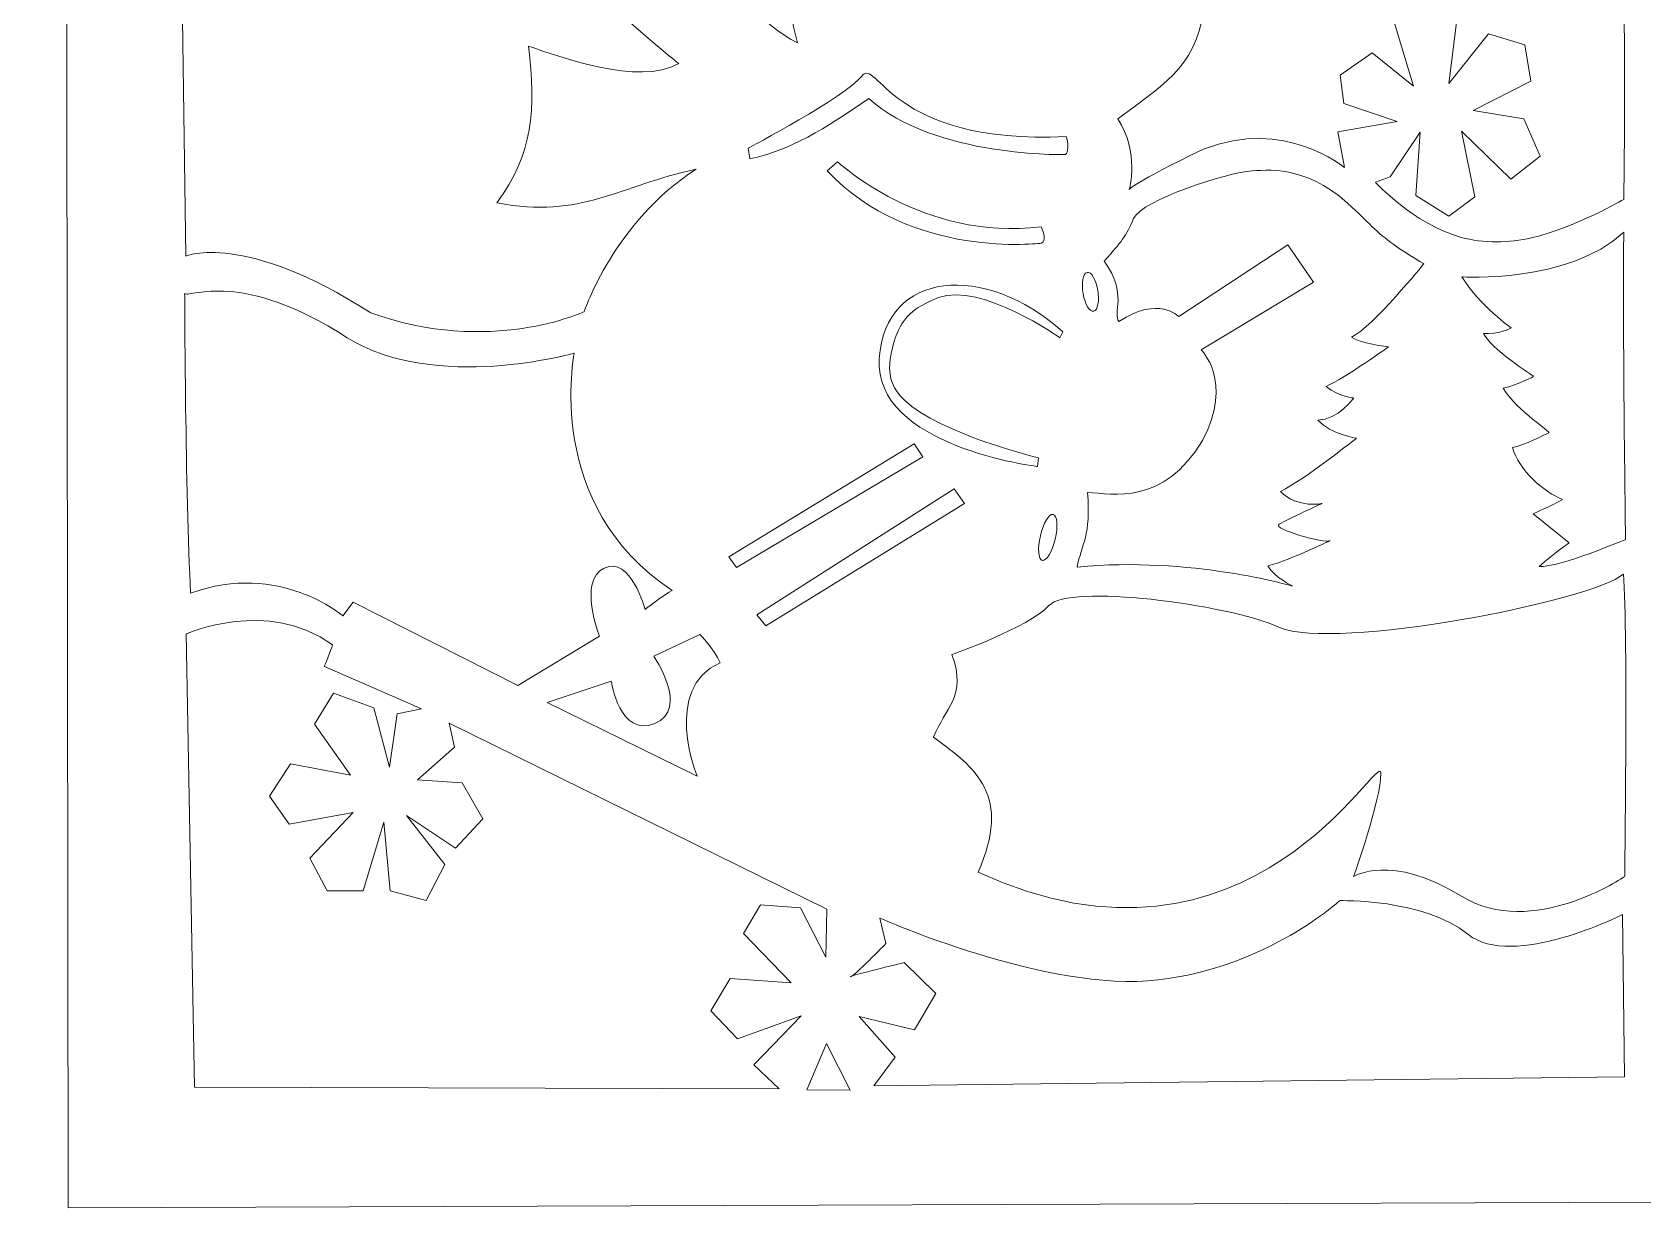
# Model space of a CAD drawing. Header units: millimetres. Extents: x -107 to 108, y -104 to 103.
# Drawn here: x -65.84 to -35.4, y -103.09 to -80.86 of the extents above; entities that cross this region are included whole.
import ezdxf

# ---------------------------------------------------------------- set-up
doc = ezdxf.new("R2010")
doc.units = ezdxf.units.MM
doc.header["$MEASUREMENT"] = 0
doc.layers.add('layer 1', color=7, linetype='Continuous')

msp = doc.modelspace()

# ---------------------------------------------------------------- linework, layer by layer
at = {"layer": 'layer 1', "color": 142, "lineweight": 9}
for points, knots in [([(-65.161, -103.091), (-65.161, -103.091), (-65.2024, -70.9697), (-65.2024, -70.9697), (-65.2024, -70.9697), (-65.2024, -70.9697), (-65.842, -62.6785), (-56.5243, -58.3151), (-56.5243, -58.3151), (-54.6552, -57.44), (-52.9372, -56.8788), (-51.2719, -56.6297), (-51.2719, -56.6297), (-51.4643, -56.134), (-51.574, -55.5616), (-51.574, -54.9516), (-51.574, -54.9516), (-51.574, -53.0661), (-50.5247, -51.5369), (-49.2307, -51.5369), (-49.2307, -51.5369), (-47.9368, -51.5369), (-46.8872, -53.0661), (-46.8872, -54.9516), (-46.8872, -54.9516), (-46.8872, -55.57), (-47.0004, -56.1502), (-47.1978, -56.6506), (-47.1978, -56.6506), (-45.3587, -56.9478), (-43.4846, -57.6334), (-41.4392, -58.7063), (-41.4392, -58.7063), (-32.7321, -63.2737), (-33.4518, -70.9697), (-33.4518, -70.9697), (-33.4518, -70.9697), (-33.4518, -70.9697), (-33.2498, -102.9806), (-33.2498, -102.9806), (-33.2498, -102.9806), (-33.2498, -102.9806), (-65.161, -103.091), (-65.161, -103.091)], [0, 0, 0, 0, 0.0833333, 0.0833333, 0.0833333, 0.0833333, 0.1666667, 0.1666667, 0.1666667, 0.1666667, 0.25, 0.25, 0.25, 0.25, 0.3333333, 0.3333333, 0.3333333, 0.3333333, 0.4166667, 0.4166667, 0.4166667, 0.4166667, 0.5, 0.5, 0.5, 0.5, 0.5833333, 0.5833333, 0.5833333, 0.5833333, 0.6666667, 0.6666667, 0.6666667, 0.6666667, 0.75, 0.75, 0.75, 0.75, 0.8333333, 0.8333333, 0.8333333, 0.8333333, 1, 1, 1, 1]), ([(-46.1718, -74.6879), (-46.1718, -74.6879), (-43.9495, -73.1859), (-41.2129, -74.6057), (-41.2129, -74.6057), (-38.4761, -76.0254), (-39.0724, -76.7257), (-35.8012, -77.5276), (-35.8012, -77.5276), (-35.7011, -81.3766), (-35.758, -84.024), (-35.758, -84.024), (-35.758, -84.024), (-35.758, -84.024), (-36.6702, -84.5568), (-37.5022, -84.7505), (-37.5022, -84.7505), (-37.916, -84.8466), (-38.4177, -84.8563), (-38.8288, -84.7418), (-38.8288, -84.7418), (-39.725, -84.4921), (-40.4515, -83.7004), (-40.4515, -83.7004), (-40.4515, -83.7004), (-40.4515, -83.7004), (-40.1722, -83.5989), (-40.1722, -83.5989), (-40.1722, -83.5989), (-40.1722, -83.5989), (-39.6073, -82.7564), (-39.6073, -82.7564), (-39.6073, -82.7564), (-39.6073, -82.7564), (-39.6894, -83.9482), (-39.6894, -83.9482), (-39.6894, -83.9482), (-39.6894, -83.9482), (-39.0626, -84.3387), (-39.0626, -84.3387), (-39.0626, -84.3387), (-39.0626, -84.3387), (-38.5693, -83.9789), (-38.5693, -83.9789), (-38.5693, -83.9789), (-38.5693, -83.9789), (-38.8263, -82.7358), (-38.8263, -82.7358), (-38.8263, -82.7358), (-38.8263, -82.7358), (-37.8914, -83.6399), (-37.8914, -83.6399), (-37.8914, -83.6399), (-37.8914, -83.6399), (-37.3365, -83.2084), (-37.3365, -83.2084), (-37.3365, -83.2084), (-37.3365, -83.2084), (-37.6449, -82.4994), (-37.6449, -82.4994), (-37.6449, -82.4994), (-37.6449, -82.4994), (-38.6003, -82.3454), (-38.6003, -82.3454), (-38.6003, -82.3454), (-38.6003, -82.3454), (-37.511, -81.7906), (-37.511, -81.7906), (-37.511, -81.7906), (-37.511, -81.7906), (-37.6242, -81.1021), (-37.6242, -81.1021), (-37.6242, -81.1021), (-37.6242, -81.1021), (-38.3127, -80.8968), (-38.3127, -80.8968), (-38.3127, -80.8968), (-38.3127, -80.8968), (-39.0626, -81.8316), (-39.0626, -81.8316), (-39.0626, -81.8316), (-39.0626, -81.8316), (-38.9186, -80.681), (-38.9186, -80.681), (-38.9186, -80.681), (-38.9186, -80.681), (-39.5251, -80.2496), (-39.5251, -80.2496), (-39.5251, -80.2496), (-39.5251, -80.2496), (-40.0899, -80.6914), (-40.0899, -80.6914), (-40.0899, -80.6914), (-40.0899, -80.6914), (-39.7303, -81.8832), (-39.7303, -81.8832), (-39.7303, -81.8832), (-39.7303, -81.8832), (-40.5113, -81.2564), (-40.5113, -81.2564), (-40.5113, -81.2564), (-40.5113, -81.2564), (-41.1174, -81.6776), (-41.1174, -81.6776), (-41.1174, -81.6776), (-41.1174, -81.6776), (-41.0456, -82.2117), (-41.0456, -82.2117), (-41.0456, -82.2117), (-41.0456, -82.2117), (-40.0387, -82.5508), (-40.0387, -82.5508), (-40.0387, -82.5508), (-40.0387, -82.5508), (-41.1587, -82.7461), (-41.1587, -82.7461), (-41.1587, -82.7461), (-41.1587, -82.7461), (-41.0352, -83.4242), (-41.0352, -83.4242), (-41.0352, -83.4242), (-41.0352, -83.4242), (-42.1604, -82.4689), (-43.702, -83.0748), (-43.702, -83.0748), (-45.0478, -83.7222), (-45.1037, -83.8353), (-45.1037, -83.8353), (-45.1037, -83.8353), (-45.1037, -83.8353), (-44.9085, -83.1366), (-45.3194, -82.4994), (-45.3194, -82.4994), (-44.299, -81.7437), (-43.8157, -81.4801), (-43.6613, -80.223), (-43.6613, -80.223), (-42.6336, -79.2646), (-42.0977, -78.8449), (-41.6246, -77.6921), (-41.6246, -77.6921), (-42.1477, -77.8853), (-43.3528, -78.4947), (-43.8466, -78.3918), (-43.8466, -78.3918), (-43.9754, -78.0348), (-43.7231, -78.0923), (-44.1759, -77.1779), (-44.1759, -77.1779), (-43.7862, -76.6328), (-43.4968, -76.0254), (-43.8878, -75.2025), (-43.8878, -75.2025), (-44.2789, -74.3792), (-45.6778, -74.7703), (-45.7808, -74.9965), (-45.7808, -74.9965), (-45.8838, -75.2228), (-46.1718, -74.6879), (-46.1718, -74.6879)], [0, 0, 0, 0, 0.0243902, 0.0243902, 0.0243902, 0.0243902, 0.0487805, 0.0487805, 0.0487805, 0.0487805, 0.0731707, 0.0731707, 0.0731707, 0.0731707, 0.097561, 0.097561, 0.097561, 0.097561, 0.1219512, 0.1219512, 0.1219512, 0.1219512, 0.1463415, 0.1463415, 0.1463415, 0.1463415, 0.1707317, 0.1707317, 0.1707317, 0.1707317, 0.195122, 0.195122, 0.195122, 0.195122, 0.2195122, 0.2195122, 0.2195122, 0.2195122, 0.2439024, 0.2439024, 0.2439024, 0.2439024, 0.2682927, 0.2682927, 0.2682927, 0.2682927, 0.2926829, 0.2926829, 0.2926829, 0.2926829, 0.3170732, 0.3170732, 0.3170732, 0.3170732, 0.3414634, 0.3414634, 0.3414634, 0.3414634, 0.3658537, 0.3658537, 0.3658537, 0.3658537, 0.3902439, 0.3902439, 0.3902439, 0.3902439, 0.4146341, 0.4146341, 0.4146341, 0.4146341, 0.4390244, 0.4390244, 0.4390244, 0.4390244, 0.4634146, 0.4634146, 0.4634146, 0.4634146, 0.4878049, 0.4878049, 0.4878049, 0.4878049, 0.5121951, 0.5121951, 0.5121951, 0.5121951, 0.5365854, 0.5365854, 0.5365854, 0.5365854, 0.5609756, 0.5609756, 0.5609756, 0.5609756, 0.5853659, 0.5853659, 0.5853659, 0.5853659, 0.6097561, 0.6097561, 0.6097561, 0.6097561, 0.6341463, 0.6341463, 0.6341463, 0.6341463, 0.6585366, 0.6585366, 0.6585366, 0.6585366, 0.6829268, 0.6829268, 0.6829268, 0.6829268, 0.7073171, 0.7073171, 0.7073171, 0.7073171, 0.7317073, 0.7317073, 0.7317073, 0.7317073, 0.7560976, 0.7560976, 0.7560976, 0.7560976, 0.7804878, 0.7804878, 0.7804878, 0.7804878, 0.804878, 0.804878, 0.804878, 0.804878, 0.8292683, 0.8292683, 0.8292683, 0.8292683, 0.8536585, 0.8536585, 0.8536585, 0.8536585, 0.8780488, 0.8780488, 0.8780488, 0.8780488, 0.902439, 0.902439, 0.902439, 0.902439, 0.9268293, 0.9268293, 0.9268293, 0.9268293, 0.9512195, 0.9512195, 0.9512195, 0.9512195, 1, 1, 1, 1]), ([(-63.0444, -77.4659), (-63.0444, -77.4659), (-62.9373, -85.0948), (-62.9373, -85.0948), (-62.9373, -85.0948), (-62.9373, -85.0948), (-61.8512, -84.6264), (-59.4438, -86.1695), (-59.4438, -86.1695), (-57.1903, -86.9834), (-55.4106, -86.1489), (-55.4106, -86.1489), (-55.4106, -86.1489), (-55.4106, -86.1489), (-54.8345, -84.4412), (-53.2913, -83.4536), (-53.2913, -83.4536), (-54.7306, -83.7579), (-55.4516, -84.4001), (-57.0567, -84.0914), (-57.0567, -84.0914), (-56.3777, -83.1654), (-56.316, -82.3217), (-56.46, -81.1284), (-56.46, -81.1284), (-55.895, -81.3117), (-54.3818, -81.8897), (-53.6206, -81.4576), (-53.6206, -81.4576), (-53.9483, -81.19), (-55.8633, -79.6469), (-56.0279, -78.9062), (-56.0279, -78.9062), (-55.6068, -78.669), (-54.8129, -79.2146), (-53.785, -77.6921), (-53.785, -77.6921), (-53.3119, -78.6387), (-52.7974, -80.3053), (-51.3776, -81.0667), (-51.3776, -81.0667), (-51.4886, -80.595), (-51.4957, -80.5937), (-51.4393, -80.2435), (-51.4393, -80.2435), (-51.2335, -79.9968), (-52.4086, -80.0237), (-52.1723, -78.9242), (-52.1723, -78.9242), (-51.9361, -77.8248), (-51.6793, -77.8453), (-51.6793, -77.8453), (-51.6793, -77.8453), (-51.6793, -77.8453), (-52.6655, -77.2187), (-52.2442, -76.294), (-52.2442, -76.294), (-52.5731, -76.3042), (-53.5903, -76.1503), (-53.8164, -75.4105), (-53.8164, -75.4105), (-54.6391, -75.8922), (-55.4603, -76.8794), (-58.0287, -76.9), (-58.0287, -76.9), (-61.5629, -76.7667), (-61.3984, -76.1503), (-63.0444, -77.4659)], [0, 0, 0, 0, 0.0555556, 0.0555556, 0.0555556, 0.0555556, 0.1111111, 0.1111111, 0.1111111, 0.1111111, 0.1666667, 0.1666667, 0.1666667, 0.1666667, 0.2222222, 0.2222222, 0.2222222, 0.2222222, 0.2777778, 0.2777778, 0.2777778, 0.2777778, 0.3333333, 0.3333333, 0.3333333, 0.3333333, 0.3888889, 0.3888889, 0.3888889, 0.3888889, 0.4444444, 0.4444444, 0.4444444, 0.4444444, 0.5, 0.5, 0.5, 0.5, 0.5555556, 0.5555556, 0.5555556, 0.5555556, 0.6111111, 0.6111111, 0.6111111, 0.6111111, 0.6666667, 0.6666667, 0.6666667, 0.6666667, 0.7222222, 0.7222222, 0.7222222, 0.7222222, 0.7777778, 0.7777778, 0.7777778, 0.7777778, 0.8333333, 0.8333333, 0.8333333, 0.8333333, 0.8888889, 0.8888889, 0.8888889, 0.8888889, 1, 1, 1, 1]), ([(-52.275, -83.2598), (-52.275, -83.2598), (-52.306, -83.0544), (-52.306, -83.0544), (-52.306, -83.0544), (-52.306, -83.0544), (-50.4668, -82.0886), (-50.1689, -81.6982), (-50.1689, -81.6982), (-49.871, -81.3076), (-49.6492, -83.0007), (-46.2951, -82.8363), (-46.2951, -82.8363), (-46.2136, -83.0643), (-46.3059, -83.1777), (-46.3059, -83.1777), (-46.3059, -83.1777), (-46.3059, -83.1777), (-48.7716, -83.2393), (-50.0252, -82.1193), (-50.0252, -82.1193), (-50.662, -82.5369), (-51.3456, -83.054), (-52.275, -83.2598)], [0, 0, 0, 0, 0.1428571, 0.1428571, 0.1428571, 0.1428571, 0.2857143, 0.2857143, 0.2857143, 0.2857143, 0.4285714, 0.4285714, 0.4285714, 0.4285714, 0.5714286, 0.5714286, 0.5714286, 0.5714286, 0.7142857, 0.7142857, 0.7142857, 0.7142857, 1, 1, 1, 1]), ([(-50.8163, -83.4858), (-50.8163, -83.4858), (-50.621, -83.3111), (-50.621, -83.3111), (-50.621, -83.3111), (-50.621, -83.3111), (-49.0182, -84.8215), (-46.7682, -84.544), (-46.7682, -84.544), (-46.636, -84.8168), (-46.7682, -84.8523), (-46.7682, -84.8523), (-46.7682, -84.8523), (-46.7682, -84.8523), (-49.2238, -85.1709), (-50.8163, -83.4858)], [0, 0, 0, 0, 0.2, 0.2, 0.2, 0.2, 0.4, 0.4, 0.4, 0.4, 0.6, 0.6, 0.6, 0.6, 1, 1, 1, 1]), ([(-39.5351, -85.2427), (-39.5351, -85.2427), (-40.501, -86.4344), (-40.9016, -86.6297), (-40.9016, -86.6297), (-40.7748, -86.7371), (-40.203, -86.8147), (-40.203, -86.8147), (-40.203, -86.8147), (-40.203, -86.8147), (-41.0146, -87.39), (-41.3846, -87.5647), (-41.3846, -87.5647), (-41.1222, -87.7583), (-40.8605, -87.7806), (-40.8605, -87.7806), (-40.8605, -87.7806), (-40.8605, -87.7806), (-41.1587, -88.1913), (-41.5386, -88.2017), (-41.5386, -88.2017), (-41.2856, -88.465), (-40.8092, -88.5407), (-40.8092, -88.5407), (-40.8092, -88.5407), (-40.8092, -88.5407), (-41.7646, -89.3009), (-42.2477, -89.5474), (-42.2477, -89.5474), (-41.9067, -89.8768), (-41.4565, -89.7735), (-41.4565, -89.7735), (-41.4565, -89.7735), (-41.4565, -89.7735), (-42.1139, -90.0716), (-42.2681, -90.164), (-42.2681, -90.164), (-42.4223, -90.2565), (-41.3948, -90.5338), (-41.3125, -90.4824), (-41.3125, -90.4824), (-41.2304, -90.4312), (-42.0421, -90.8421), (-42.4839, -90.9551), (-42.4839, -90.9551), (-42.3541, -91.1714), (-42.0217, -91.3353), (-42.0217, -91.3353), (-42.0217, -91.3353), (-42.0217, -91.3353), (-43.9325, -90.7703), (-46.09, -90.9757), (-46.09, -90.9757), (-46.0079, -90.551), (-45.8219, -90.375), (-45.8949, -89.5681), (-45.8949, -89.5681), (-45.4117, -89.5826), (-44.4716, -89.8292), (-43.7169, -88.5818), (-43.7169, -88.5818), (-43.1312, -87.4515), (-43.7476, -86.8661), (-43.7476, -86.8661), (-43.7476, -86.8661), (-43.7476, -86.8661), (-41.6208, -85.592), (-41.6208, -85.592), (-41.6208, -85.592), (-41.6208, -85.592), (-42.1037, -84.8831), (-42.1037, -84.8831), (-42.1037, -84.8831), (-42.1037, -84.8831), (-44.1688, -86.2392), (-44.1688, -86.2392), (-44.1688, -86.2392), (-44.1688, -86.2392), (-44.5488, -85.8386), (-45.299, -86.3318), (-45.299, -86.3318), (-45.4287, -86.1743), (-45.1249, -85.818), (-45.5765, -85.1913), (-45.5765, -85.1913), (-45.2374, -84.8113), (-45.1754, -84.7339), (-45.0215, -84.3845), (-45.0215, -84.3845), (-44.8672, -84.0352), (-43.2544, -83.5166), (-42.7819, -83.4858), (-42.7819, -83.4858), (-42.3683, -83.459), (-41.6795, -83.4006), (-40.8184, -84.2398), (-40.8184, -84.2398), (-40.5286, -84.5223), (-40.3262, -84.7406), (-39.9804, -84.9636), (-39.9804, -84.9636), (-39.7276, -85.1268), (-39.5351, -85.2427), (-39.5351, -85.2427)], [0, 0, 0, 0, 0.037037, 0.037037, 0.037037, 0.037037, 0.0740741, 0.0740741, 0.0740741, 0.0740741, 0.1111111, 0.1111111, 0.1111111, 0.1111111, 0.1481481, 0.1481481, 0.1481481, 0.1481481, 0.1851852, 0.1851852, 0.1851852, 0.1851852, 0.2222222, 0.2222222, 0.2222222, 0.2222222, 0.2592593, 0.2592593, 0.2592593, 0.2592593, 0.2962963, 0.2962963, 0.2962963, 0.2962963, 0.3333333, 0.3333333, 0.3333333, 0.3333333, 0.3703704, 0.3703704, 0.3703704, 0.3703704, 0.4074074, 0.4074074, 0.4074074, 0.4074074, 0.4444444, 0.4444444, 0.4444444, 0.4444444, 0.4814815, 0.4814815, 0.4814815, 0.4814815, 0.5185185, 0.5185185, 0.5185185, 0.5185185, 0.5555556, 0.5555556, 0.5555556, 0.5555556, 0.5925926, 0.5925926, 0.5925926, 0.5925926, 0.6296296, 0.6296296, 0.6296296, 0.6296296, 0.6666667, 0.6666667, 0.6666667, 0.6666667, 0.7037037, 0.7037037, 0.7037037, 0.7037037, 0.7407407, 0.7407407, 0.7407407, 0.7407407, 0.7777778, 0.7777778, 0.7777778, 0.7777778, 0.8148148, 0.8148148, 0.8148148, 0.8148148, 0.8518519, 0.8518519, 0.8518519, 0.8518519, 0.8888889, 0.8888889, 0.8888889, 0.8888889, 0.9259259, 0.9259259, 0.9259259, 0.9259259, 1, 1, 1, 1]), ([(-38.816, -85.4893), (-38.816, -85.4893), (-36.8229, -85.6228), (-35.7543, -84.6469), (-35.7543, -84.6469), (-35.7851, -85.777), (-35.724, -90.455), (-35.724, -90.455), (-35.724, -90.455), (-35.724, -90.455), (-36.9667, -90.9858), (-37.3572, -90.9654), (-37.3572, -90.9654), (-37.0834, -90.7227), (-36.7918, -90.5183), (-36.7918, -90.5183), (-36.7918, -90.5183), (-36.7918, -90.5183), (-37.47, -89.9688), (-37.47, -89.9688), (-37.47, -89.9688), (-37.47, -89.9688), (-37.1208, -89.8146), (-36.9153, -89.7016), (-36.9153, -89.7016), (-37.2762, -89.5422), (-37.7372, -89.1571), (-37.8606, -88.7153), (-37.8606, -88.7153), (-37.6545, -88.6816), (-37.2234, -88.4585), (-37.1721, -88.4381), (-37.1721, -88.4381), (-37.1208, -88.4176), (-37.7579, -88.0475), (-38.0353, -87.5955), (-38.0353, -87.5955), (-37.7412, -87.5306), (-37.4599, -87.3694), (-37.4599, -87.3694), (-37.4599, -87.3694), (-37.4599, -87.3694), (-38.3023, -86.8249), (-38.405, -86.5576), (-38.405, -86.5576), (-38.1422, -86.5875), (-37.8811, -86.4549), (-37.8811, -86.4549), (-37.8811, -86.4549), (-37.8811, -86.4549), (-38.477, -86.0442), (-38.816, -85.4893)], [0, 0, 0, 0, 0.0714286, 0.0714286, 0.0714286, 0.0714286, 0.1428571, 0.1428571, 0.1428571, 0.1428571, 0.2142857, 0.2142857, 0.2142857, 0.2142857, 0.2857143, 0.2857143, 0.2857143, 0.2857143, 0.3571429, 0.3571429, 0.3571429, 0.3571429, 0.4285714, 0.4285714, 0.4285714, 0.4285714, 0.5, 0.5, 0.5, 0.5, 0.5714286, 0.5714286, 0.5714286, 0.5714286, 0.6428571, 0.6428571, 0.6428571, 0.6428571, 0.7142857, 0.7142857, 0.7142857, 0.7142857, 0.7857143, 0.7857143, 0.7857143, 0.7857143, 0.8571429, 0.8571429, 0.8571429, 0.8571429, 1, 1, 1, 1]), ([(-46.8402, -89.0751), (-46.8402, -89.0751), (-49.9429, -88.6948), (-49.8298, -87.0305), (-49.8298, -87.0305), (-49.7168, -85.3661), (-47.8469, -85.2016), (-46.3572, -86.527), (-46.3572, -86.527), (-46.3572, -86.527), (-46.415, -86.6417), (-46.415, -86.6417), (-46.415, -86.6417), (-46.415, -86.6417), (-47.9081, -85.5826), (-48.7112, -85.8822), (-48.7112, -85.8822), (-49.2038, -86.0659), (-49.3967, -86.287), (-49.5092, -86.5966), (-49.5092, -86.5966), (-49.5605, -86.7374), (-49.6129, -86.9197), (-49.6303, -87.1238), (-49.6303, -87.1238), (-49.654, -87.404), (-49.5651, -87.6188), (-49.3518, -87.8209), (-49.3518, -87.8209), (-48.6757, -88.4609), (-46.8196, -88.9104), (-46.8196, -88.9104), (-46.8196, -88.9104), (-46.8196, -88.9104), (-46.8402, -89.0751), (-46.8402, -89.0751)], [0, 0, 0, 0, 0.1, 0.1, 0.1, 0.1, 0.2, 0.2, 0.2, 0.2, 0.3, 0.3, 0.3, 0.3, 0.4, 0.4, 0.4, 0.4, 0.5, 0.5, 0.5, 0.5, 0.6, 0.6, 0.6, 0.6, 0.7, 0.7, 0.7, 0.7, 0.8, 0.8, 0.8, 0.8, 1, 1, 1, 1]), ([(-62.9602, -85.8077), (-62.8264, -85.8797), (-61.8917, -85.3455), (-59.8882, -86.64), (-59.8882, -86.64), (-58.2238, -87.6779), (-55.5959, -86.931), (-55.5959, -86.931), (-55.5959, -86.931), (-55.5959, -86.931), (-56.1924, -89.8115), (-53.7441, -91.4166), (-53.7441, -91.4166), (-53.9212, -91.5134), (-54.2581, -91.7769), (-54.2581, -91.7769), (-54.2581, -91.7769), (-54.2581, -91.7769), (-54.5251, -90.7598), (-55.0285, -90.9962), (-55.0285, -90.9962), (-55.5321, -91.2327), (-55.1209, -92.2804), (-55.1209, -92.2804), (-55.1209, -92.2804), (-55.1209, -92.2804), (-56.6622, -93.2153), (-56.6622, -93.2153), (-56.6622, -93.2153), (-56.6622, -93.2153), (-59.7728, -91.6428), (-59.7728, -91.6428), (-59.7728, -91.6428), (-59.7728, -91.6428), (-59.9705, -91.9003), (-59.9705, -91.9003), (-59.9705, -91.9003), (-59.9705, -91.9003), (-61.1623, -90.8625), (-62.8471, -91.4689), (-62.8471, -91.4689), (-62.9477, -89.6264), (-62.9602, -85.8077), (-62.9602, -85.8077)], [0, 0, 0, 0, 0.0833333, 0.0833333, 0.0833333, 0.0833333, 0.1666667, 0.1666667, 0.1666667, 0.1666667, 0.25, 0.25, 0.25, 0.25, 0.3333333, 0.3333333, 0.3333333, 0.3333333, 0.4166667, 0.4166667, 0.4166667, 0.4166667, 0.5, 0.5, 0.5, 0.5, 0.5833333, 0.5833333, 0.5833333, 0.5833333, 0.6666667, 0.6666667, 0.6666667, 0.6666667, 0.75, 0.75, 0.75, 0.75, 0.8333333, 0.8333333, 0.8333333, 0.8333333, 1, 1, 1, 1]), ([(-45.9028, -85.4045), (-45.8266, -85.3844), (-45.7361, -85.5329), (-45.7006, -85.7362), (-45.7006, -85.7362), (-45.6651, -85.9395), (-45.6983, -86.1207), (-45.7742, -86.1408), (-45.7742, -86.1408), (-45.8506, -86.1611), (-45.9409, -86.0123), (-45.9763, -85.8091), (-45.9763, -85.8091), (-46.0119, -85.6057), (-45.9789, -85.4247), (-45.9028, -85.4045)], [0, 0, 0, 0, 0.2, 0.2, 0.2, 0.2, 0.4, 0.4, 0.4, 0.4, 0.6, 0.6, 0.6, 0.6, 1, 1, 1, 1]), ([(-52.5298, -90.9843), (-52.5298, -90.9843), (-52.6758, -90.7803), (-52.6758, -90.7803), (-52.6758, -90.7803), (-52.6758, -90.7803), (-49.1724, -88.6435), (-49.1724, -88.6435), (-49.1724, -88.6435), (-49.1724, -88.6435), (-49.0079, -88.89), (-49.0079, -88.89), (-49.0079, -88.89), (-49.0079, -88.89), (-52.5298, -90.9843), (-52.5298, -90.9843)], [0, 0, 0, 0, 0.2, 0.2, 0.2, 0.2, 0.4, 0.4, 0.4, 0.4, 0.6, 0.6, 0.6, 0.6, 1, 1, 1, 1]), ([(-51.9772, -92.0853), (-51.9772, -92.0853), (-52.1416, -91.8799), (-52.1416, -91.8799), (-52.1416, -91.8799), (-52.1416, -91.8799), (-48.4119, -89.4963), (-48.4119, -89.4963), (-48.4119, -89.4963), (-48.4119, -89.4963), (-48.2169, -89.7735), (-48.2169, -89.7735), (-48.2169, -89.7735), (-48.2169, -89.7735), (-51.9772, -92.0853), (-51.9772, -92.0853)], [0, 0, 0, 0, 0.2, 0.2, 0.2, 0.2, 0.4, 0.4, 0.4, 0.4, 0.6, 0.6, 0.6, 0.6, 1, 1, 1, 1]), ([(-46.5423, -89.9807), (-46.4649, -89.9991), (-46.4482, -90.2086), (-46.5048, -90.4489), (-46.5048, -90.4489), (-46.5616, -90.6891), (-46.6703, -90.869), (-46.7476, -90.8505), (-46.7476, -90.8505), (-46.825, -90.8325), (-46.8416, -90.6228), (-46.7848, -90.3826), (-46.7848, -90.3826), (-46.7282, -90.1425), (-46.6193, -89.9626), (-46.5423, -89.9807)], [0, 0, 0, 0, 0.2, 0.2, 0.2, 0.2, 0.4, 0.4, 0.4, 0.4, 0.6, 0.6, 0.6, 0.6, 1, 1, 1, 1]), ([(-48.4558, -92.6306), (-48.4558, -92.6306), (-46.9948, -92.1163), (-46.6245, -91.7047), (-46.6245, -91.7047), (-46.2541, -91.293), (-43.291, -91.6633), (-42.2622, -92.1163), (-42.2622, -92.1163), (-41.2332, -92.5689), (-36.3568, -91.6223), (-35.76, -91.108), (-35.76, -91.108), (-35.6779, -92.2602), (-35.7396, -96.8281), (-35.7396, -96.8281), (-35.7396, -96.8281), (-35.7396, -96.8281), (-37.4886, -98.0216), (-38.8259, -97.1985), (-38.8259, -97.1985), (-40.1632, -96.3755), (-40.863, -96.8281), (-40.863, -96.8281), (-40.863, -96.8281), (-40.863, -96.8281), (-40.3485, -95.3878), (-40.3485, -94.8735), (-40.3485, -94.8735), (-40.3485, -94.359), (-42.7972, -99.1327), (-47.9619, -96.7459), (-47.9619, -96.7459), (-47.3199, -95.306), (-48.0032, -94.7706), (-48.8057, -94.1945), (-48.8057, -94.1945), (-48.5908, -93.639), (-48.1676, -93.433), (-48.4558, -92.6306)], [0, 0, 0, 0, 0.0909091, 0.0909091, 0.0909091, 0.0909091, 0.1818182, 0.1818182, 0.1818182, 0.1818182, 0.2727273, 0.2727273, 0.2727273, 0.2727273, 0.3636364, 0.3636364, 0.3636364, 0.3636364, 0.4545455, 0.4545455, 0.4545455, 0.4545455, 0.5454545, 0.5454545, 0.5454545, 0.5454545, 0.6363636, 0.6363636, 0.6363636, 0.6363636, 0.7272727, 0.7272727, 0.7272727, 0.7272727, 0.8181818, 0.8181818, 0.8181818, 0.8181818, 1, 1, 1, 1]), ([(-62.9293, -92.2395), (-62.9293, -92.2395), (-61.3882, -91.5511), (-60.1657, -92.4448), (-60.1657, -92.4448), (-60.1963, -92.5579), (-60.3198, -92.8557), (-60.3198, -92.8557), (-60.3198, -92.8557), (-60.3198, -92.8557), (-58.4807, -93.6573), (-58.4807, -93.6573), (-58.4807, -93.6573), (-58.4807, -93.6573), (-58.9429, -93.7498), (-58.9429, -93.7498), (-58.9429, -93.7498), (-58.9429, -93.7498), (-59.0869, -94.7566), (-59.0869, -94.7566), (-59.0869, -94.7566), (-59.0869, -94.7566), (-59.3846, -93.6368), (-59.3846, -93.6368), (-59.3846, -93.6368), (-59.3846, -93.6368), (-60.1449, -93.3593), (-60.1449, -93.3593), (-60.1449, -93.3593), (-60.1449, -93.3593), (-60.5047, -93.9448), (-60.5047, -93.9448), (-60.5047, -93.9448), (-60.5047, -93.9448), (-59.8266, -94.9108), (-59.8266, -94.9108), (-59.8266, -94.9108), (-59.8266, -94.9108), (-60.9566, -94.695), (-60.9566, -94.695), (-60.9566, -94.695), (-60.9566, -94.695), (-61.3572, -95.3056), (-61.3572, -95.3056), (-61.3572, -95.3056), (-61.3572, -95.3056), (-60.9868, -95.8405), (-60.9868, -95.8405), (-60.9868, -95.8405), (-60.9868, -95.8405), (-59.7728, -95.614), (-59.7728, -95.614), (-59.7728, -95.614), (-59.7728, -95.614), (-60.5958, -96.4783), (-60.5958, -96.4783), (-60.5958, -96.4783), (-60.5958, -96.4783), (-60.2666, -97.0956), (-60.2666, -97.0956), (-60.2666, -97.0956), (-60.2666, -97.0956), (-59.5876, -97.0956), (-59.5876, -97.0956), (-59.5876, -97.0956), (-59.5876, -97.0956), (-59.1966, -95.7994), (-59.1966, -95.7994), (-59.1966, -95.7994), (-59.1966, -95.7994), (-59.0732, -97.0956), (-59.0732, -97.0956), (-59.0732, -97.0956), (-59.0732, -97.0956), (-58.3942, -97.2808), (-58.3942, -97.2808), (-58.3942, -97.2808), (-58.3942, -97.2808), (-58.0444, -96.6018), (-58.0444, -96.6018), (-58.0444, -96.6018), (-58.0444, -96.6018), (-58.7645, -95.6757), (-58.7645, -95.6757), (-58.7645, -95.6757), (-58.7645, -95.6757), (-57.8386, -96.2932), (-57.8386, -96.2932), (-57.8386, -96.2932), (-57.8386, -96.2932), (-57.3243, -95.7377), (-57.3243, -95.7377), (-57.3243, -95.7377), (-57.3243, -95.7377), (-57.7153, -95.0585), (-57.7153, -95.0585), (-57.7153, -95.0585), (-57.7153, -95.0585), (-58.5589, -94.9968), (-58.5589, -94.9968), (-58.5589, -94.9968), (-58.5589, -94.9968), (-57.8591, -94.3796), (-57.8591, -94.3796), (-57.8591, -94.3796), (-57.8591, -94.3796), (-57.9619, -93.9269), (-57.9619, -93.9269), (-57.9619, -93.9269), (-57.9619, -93.9269), (-50.8221, -97.4455), (-50.8221, -97.4455), (-50.8221, -97.4455), (-50.8221, -97.4455), (-50.8425, -98.3509), (-50.8425, -98.3509), (-50.8425, -98.3509), (-50.8425, -98.3509), (-51.3218, -97.4209), (-51.3218, -97.4209), (-51.3218, -97.4209), (-51.3218, -97.4209), (-52.0733, -97.3643), (-52.0733, -97.3643), (-52.0733, -97.3643), (-52.0733, -97.3643), (-52.3977, -97.9063), (-52.3977, -97.9063), (-52.3977, -97.9063), (-52.3977, -97.9063), (-51.4968, -98.8361), (-51.4968, -98.8361), (-51.4968, -98.8361), (-51.4968, -98.8361), (-52.65, -98.7534), (-52.65, -98.7534), (-52.65, -98.7534), (-52.65, -98.7534), (-53.0149, -99.3697), (-53.0149, -99.3697), (-53.0149, -99.3697), (-53.0149, -99.3697), (-52.5114, -99.8935), (-52.5114, -99.8935), (-52.5114, -99.8935), (-52.5114, -99.8935), (-51.3093, -99.4621), (-51.3093, -99.4621), (-51.3093, -99.4621), (-51.3093, -99.4621), (-52.2033, -100.3866), (-52.2033, -100.3866), (-52.2033, -100.3866), (-52.2033, -100.3866), (-51.7202, -100.8389), (-51.7202, -100.8389), (-51.7202, -100.8389), (-51.7202, -100.8389), (-62.7753, -100.8078), (-62.7753, -100.8078), (-62.7753, -100.8078), (-62.7753, -100.8078), (-62.9293, -92.2395), (-62.9293, -92.2395)], [0, 0, 0, 0, 0.0238095, 0.0238095, 0.0238095, 0.0238095, 0.047619, 0.047619, 0.047619, 0.047619, 0.0714286, 0.0714286, 0.0714286, 0.0714286, 0.0952381, 0.0952381, 0.0952381, 0.0952381, 0.1190476, 0.1190476, 0.1190476, 0.1190476, 0.1428571, 0.1428571, 0.1428571, 0.1428571, 0.1666667, 0.1666667, 0.1666667, 0.1666667, 0.1904762, 0.1904762, 0.1904762, 0.1904762, 0.2142857, 0.2142857, 0.2142857, 0.2142857, 0.2380952, 0.2380952, 0.2380952, 0.2380952, 0.2619048, 0.2619048, 0.2619048, 0.2619048, 0.2857143, 0.2857143, 0.2857143, 0.2857143, 0.3095238, 0.3095238, 0.3095238, 0.3095238, 0.3333333, 0.3333333, 0.3333333, 0.3333333, 0.3571429, 0.3571429, 0.3571429, 0.3571429, 0.3809524, 0.3809524, 0.3809524, 0.3809524, 0.4047619, 0.4047619, 0.4047619, 0.4047619, 0.4285714, 0.4285714, 0.4285714, 0.4285714, 0.452381, 0.452381, 0.452381, 0.452381, 0.4761905, 0.4761905, 0.4761905, 0.4761905, 0.5, 0.5, 0.5, 0.5, 0.5238095, 0.5238095, 0.5238095, 0.5238095, 0.547619, 0.547619, 0.547619, 0.547619, 0.5714286, 0.5714286, 0.5714286, 0.5714286, 0.5952381, 0.5952381, 0.5952381, 0.5952381, 0.6190476, 0.6190476, 0.6190476, 0.6190476, 0.6428571, 0.6428571, 0.6428571, 0.6428571, 0.6666667, 0.6666667, 0.6666667, 0.6666667, 0.6904762, 0.6904762, 0.6904762, 0.6904762, 0.7142857, 0.7142857, 0.7142857, 0.7142857, 0.7380952, 0.7380952, 0.7380952, 0.7380952, 0.7619048, 0.7619048, 0.7619048, 0.7619048, 0.7857143, 0.7857143, 0.7857143, 0.7857143, 0.8095238, 0.8095238, 0.8095238, 0.8095238, 0.8333333, 0.8333333, 0.8333333, 0.8333333, 0.8571429, 0.8571429, 0.8571429, 0.8571429, 0.8809524, 0.8809524, 0.8809524, 0.8809524, 0.9047619, 0.9047619, 0.9047619, 0.9047619, 0.9285714, 0.9285714, 0.9285714, 0.9285714, 0.952381, 0.952381, 0.952381, 0.952381, 1, 1, 1, 1]), ([(-56.1074, -93.5339), (-56.1074, -93.5339), (-53.2717, -94.9312), (-53.2717, -94.9312), (-53.2717, -94.9312), (-53.2717, -94.9312), (-53.9498, -93.2769), (-52.8402, -92.784), (-52.8402, -92.784), (-52.9428, -92.5271), (-53.2202, -92.2496), (-53.2202, -92.2496), (-53.2202, -92.2496), (-53.2202, -92.2496), (-54.0936, -92.6607), (-54.0936, -92.6607), (-54.0936, -92.6607), (-54.0936, -92.6607), (-53.4029, -93.6631), (-54.0731, -93.9347), (-54.0731, -93.9347), (-54.7431, -94.2061), (-54.895, -93.1333), (-54.895, -93.1333), (-54.895, -93.1333), (-54.895, -93.1333), (-56.1074, -93.5339), (-56.1074, -93.5339)], [0, 0, 0, 0, 0.125, 0.125, 0.125, 0.125, 0.25, 0.25, 0.25, 0.25, 0.375, 0.375, 0.375, 0.375, 0.5, 0.5, 0.5, 0.5, 0.625, 0.625, 0.625, 0.625, 0.75, 0.75, 0.75, 0.75, 1, 1, 1, 1]), ([(-49.9326, -100.7875), (-49.9326, -100.7875), (-49.5319, -100.2428), (-49.5319, -100.2428), (-49.5319, -100.2428), (-49.5319, -100.2428), (-50.2101, -99.4724), (-50.2101, -99.4724), (-50.2101, -99.4724), (-50.2101, -99.4724), (-49.162, -99.729), (-49.162, -99.729), (-49.162, -99.729), (-49.162, -99.729), (-48.7613, -99.0409), (-48.7613, -99.0409), (-48.7613, -99.0409), (-48.7613, -99.0409), (-49.3572, -98.4553), (-49.3572, -98.4553), (-49.3572, -98.4553), (-49.3572, -98.4553), (-50.4258, -98.7119), (-50.3743, -98.7223), (-50.3743, -98.7223), (-50.3231, -98.7327), (-49.7065, -98.0957), (-49.7065, -98.0957), (-49.7065, -98.0957), (-49.7065, -98.0957), (-49.8195, -97.6128), (-49.8195, -97.6128), (-49.8195, -97.6128), (-49.8195, -97.6128), (-46.6345, -99.0305), (-44.5592, -98.7838), (-44.5592, -98.7838), (-42.4839, -98.5374), (-41.1276, -97.284), (-41.1276, -97.284), (-41.1276, -97.284), (-41.1276, -97.284), (-39.5463, -97.2396), (-38.7025, -97.9186), (-38.7025, -97.9186), (-37.8591, -98.5978), (-35.7805, -97.5483), (-35.7805, -97.5483), (-35.7805, -97.5483), (-35.7805, -97.5483), (-35.7396, -100.6141), (-35.7396, -100.6141), (-35.7396, -100.6141), (-35.7396, -100.6141), (-49.9326, -100.7875), (-49.9326, -100.7875)], [0, 0, 0, 0, 0.0666667, 0.0666667, 0.0666667, 0.0666667, 0.1333333, 0.1333333, 0.1333333, 0.1333333, 0.2, 0.2, 0.2, 0.2, 0.2666667, 0.2666667, 0.2666667, 0.2666667, 0.3333333, 0.3333333, 0.3333333, 0.3333333, 0.4, 0.4, 0.4, 0.4, 0.4666667, 0.4666667, 0.4666667, 0.4666667, 0.5333333, 0.5333333, 0.5333333, 0.5333333, 0.6, 0.6, 0.6, 0.6, 0.6666667, 0.6666667, 0.6666667, 0.6666667, 0.7333333, 0.7333333, 0.7333333, 0.7333333, 0.8, 0.8, 0.8, 0.8, 0.8666667, 0.8666667, 0.8666667, 0.8666667, 1, 1, 1, 1]), ([(-51.1964, -100.8594), (-51.1964, -100.8594), (-50.3796, -100.8642), (-50.3796, -100.8642), (-50.3796, -100.8642), (-50.3796, -100.8642), (-50.8264, -99.9861), (-50.8264, -99.9861), (-50.8264, -99.9861), (-50.8264, -99.9861), (-51.1964, -100.8594), (-51.1964, -100.8594)], [0, 0, 0, 0, 0.25, 0.25, 0.25, 0.25, 0.5, 0.5, 0.5, 0.5, 1, 1, 1, 1])]:
    msp.add_open_spline(points, degree=3, knots=knots, dxfattribs=at)

doc.saveas('drawing.dxf')
